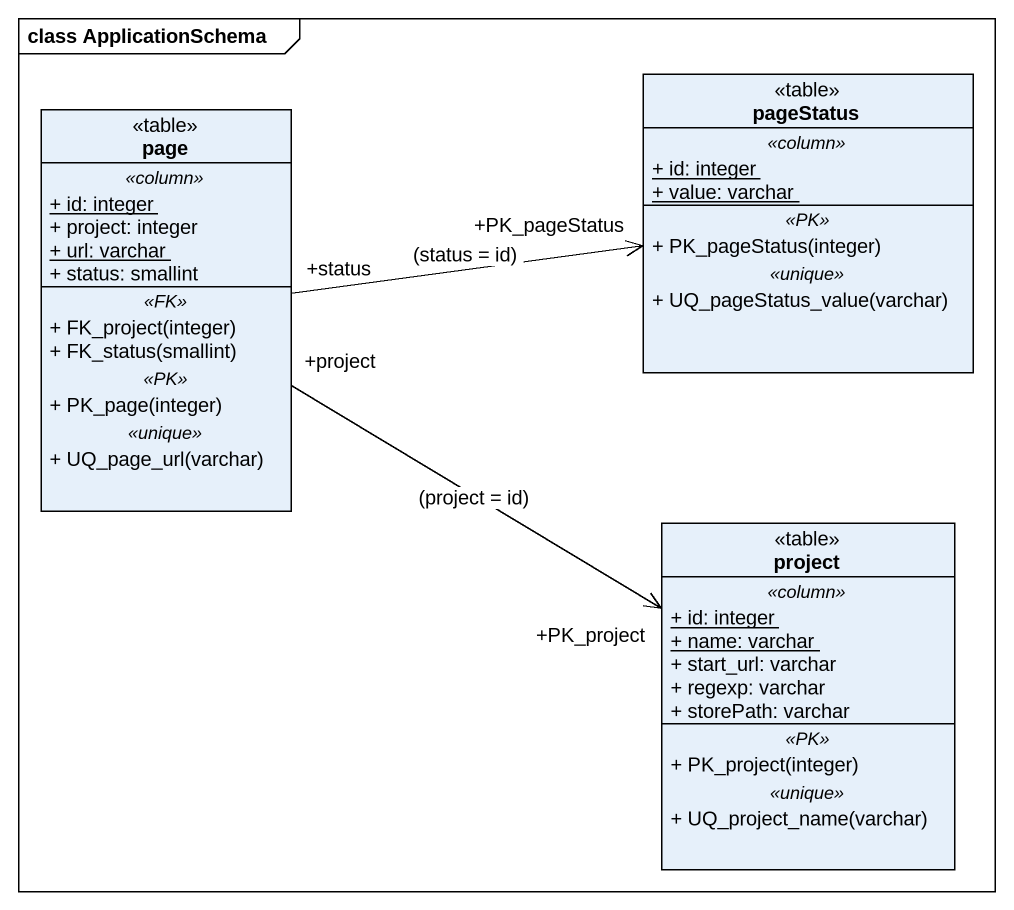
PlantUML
@startuml
mainframe class ApplicationSchema
hide circle
hide empty members
skinparam classAttributeIconSize 0
class pageStatus <<table>> {
  .. <<column>> ..
  {static} + id: integer
  {static} + value: varchar
  .. <<PK>> ..
  + PK_pageStatus(integer)
  .. <<unique>> ..
  + UQ_pageStatus_value(varchar)
}
class "page" as page_ <<table>> {
  .. <<column>> ..
  {static} + id: integer
  + project: integer
  {static} + url: varchar
  + status: smallint
  .. <<FK>> ..
  + FK_project(integer)
  + FK_status(smallint)
  .. <<PK>> ..
  + PK_page(integer)
  .. <<unique>> ..
  + UQ_page_url(varchar)
}
class project <<table>> {
  .. <<column>> ..
  {static} + id: integer
  {static} + name: varchar
  + start_url: varchar
  + regexp: varchar
  + storePath: varchar
  .. <<PK>> ..
  + PK_project(integer)
  .. <<unique>> ..
  + UQ_project_name(varchar)
}
page_ "+status" -right-> "+PK_pageStatus" pageStatus : (status = id)
page_ "+project" --> "+PK_project" project : (project = id)
@enduml
